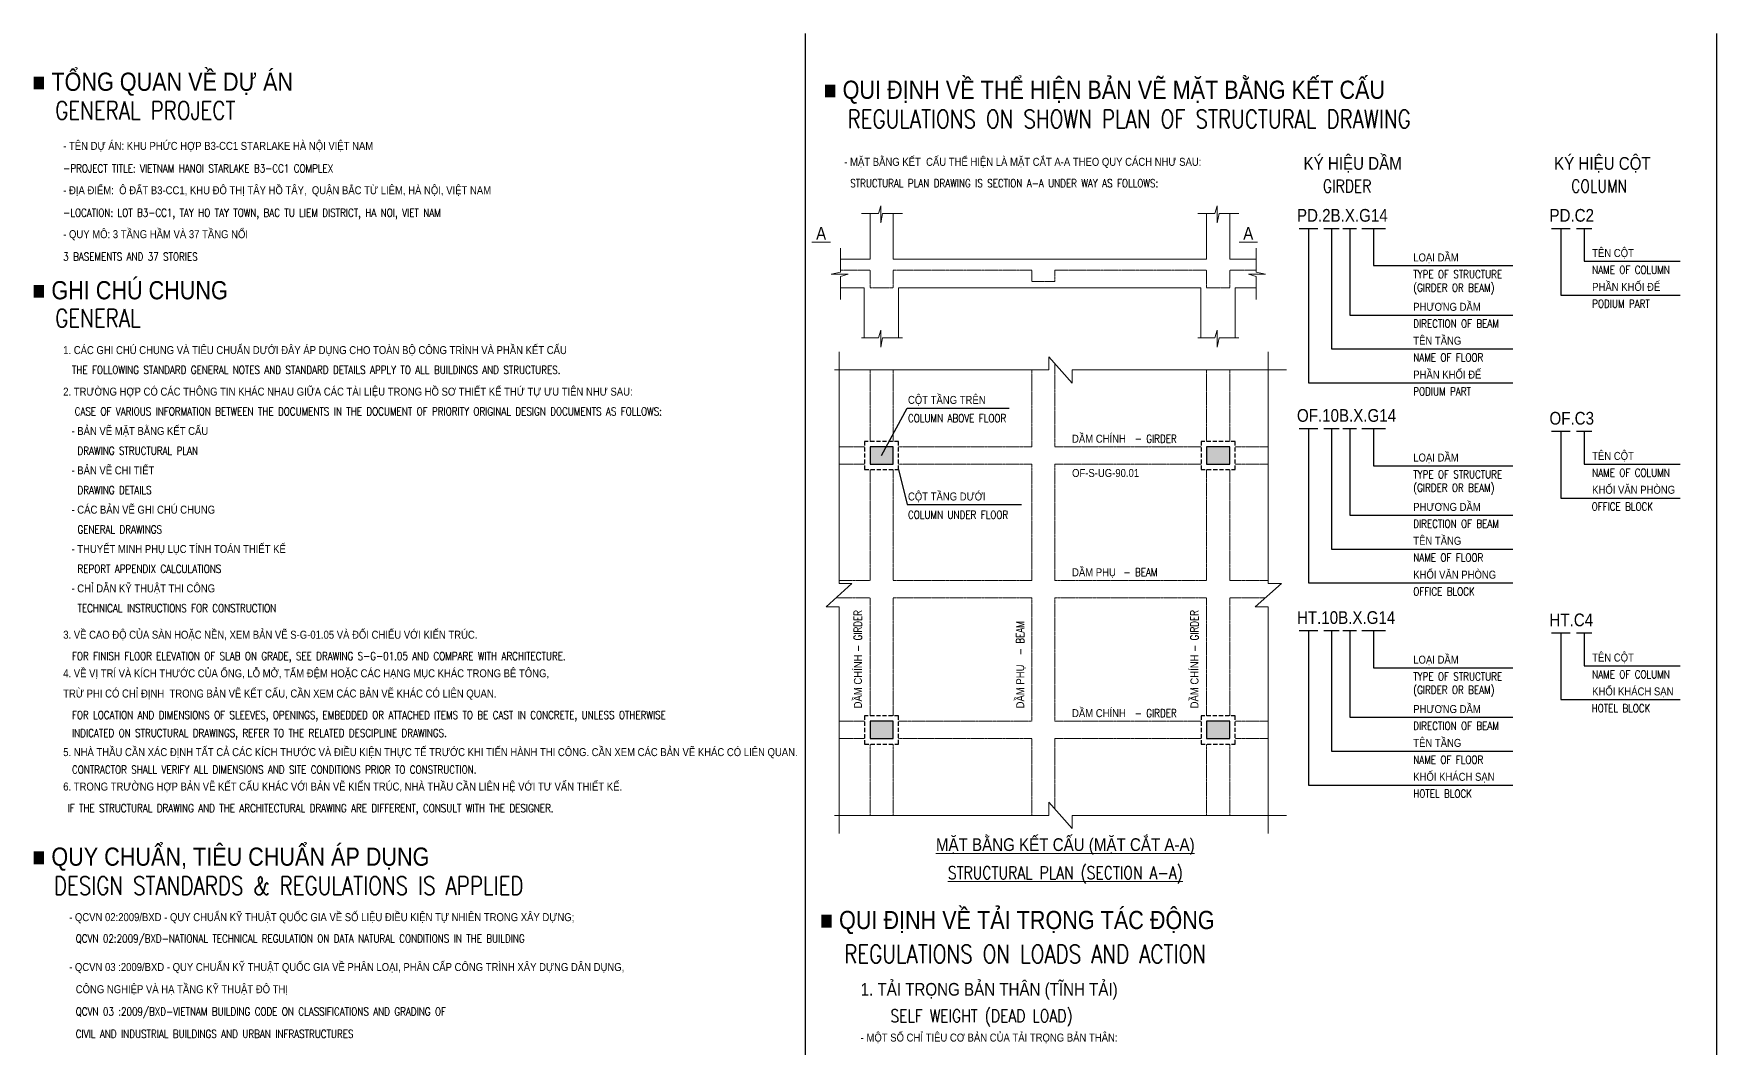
# Model space of a CAD drawing. Header units: millimetres. Extents: x 408913 to 1237273, y -191467 to -86666.
# Drawn here: x 408913 to 455164, y -158224 to -130337 of the extents above; entities that cross this region are included whole.
import ezdxf
from ezdxf.enums import TextEntityAlignment as Align

# ---------------------------------------------------------------- set-up
doc = ezdxf.new("R2010")
doc.units = ezdxf.units.MM
doc.header["$LTSCALE"] = 35
doc.linetypes.add('HIDDEN', pattern=[9.525, 6.35, -3.175])
doc.linetypes.add('HIDDEN2', pattern=[0.1875, 0.125, -0.0625])
for name, color, linetype in [('Concrete', 2, 'Continuous'), ('NDC_S-COLUMN', 4, 'Continuous'), ('STR.Dim_F-CL-B', 8, 'Continuous')]:
    doc.layers.add(name, color=color, linetype=linetype)
for name, color, linetype, lineweight in [('NDC_S_BEAM', 3, 'HIDDEN2', 20), ('NDC_S_BREAK-LINE', 1, 'Continuous', 15), ('NDC_S_CONTINUOUS', 3, 'Continuous', 20), ('NDC_S_DIM', 1, 'Continuous', 9), ('NDC_S_ENG TEXT', 2, 'Continuous', 9), ('NDC_S_HATCH COLUMN AND WALL', 251, 'Continuous', 13), ('NDC_S_LEADER', 1, 'Continuous', 9), ('NDC_S_VN TEXT', 7, 'Continuous', 9)]:
    doc.layers.add(name, color=color, linetype=linetype, lineweight=lineweight)
doc.styles.add('NDC_ARIAL', font='arial.ttf', dxfattribs={"width": 0.85})
doc.styles.add('NDC_ROMANS', font='romans.shx', dxfattribs={"width": 0.8})
doc.dimstyles.new('NDC_1-100', dxfattribs={"dimscale": 100, "dimtxt": 2.2, "dimasz": 1, "dimexe": 1.5, "dimexo": 2, "dimgap": 0.8, "dimtad": 1, "dimdec": 0, "dimdsep": 46, "dimtxsty": 'NDC_ARIAL', "dimblk": 'DIMMARK', "dimcen": 49999.938995, "dimdle": 1.5, "dimclrd": 1, "dimclre": 1, "dimclrt": 3, "dimadec": 0, "dimazin": 0, "dimtfac": 1, "dimtdec": 0, "dimtix": 1, "dimtmove": 2, "dimatfit": 3, "dimfxl": 1, "dimarcsym": 0})

# ---------------------------------------------------------------- blocks, each defined once
blk = doc.blocks.new('DIMMARK')
at = {"layer": 'NDC_S_DIM', "color": 1}
blk.add_line((-1.5, 0), (1, 0), dxfattribs=at)
at = {"layer": 'NDC_S_DIM', "color": 2, "const_width": 0.15}
blk.add_lwpolyline([(-0.5, -0.5), (0.5, 0.5)], dxfattribs=at)

msp = doc.modelspace()

# ---------------------------------------------------------------- hatches: boundary and pattern name
at = {"layer": 'NDC_S_HATCH COLUMN AND WALL', "ltscale": 30}
h = msp.add_hatch(color=256, dxfattribs=at)
h.dxf.hatch_style = 1
h.paths.add_polyline_path([(431903.4, -142168.3), (432536.8, -142168.3), (432536.8, -141693.3), (431903.4, -141693.3)])
h = msp.add_hatch(color=256, dxfattribs=at)
h.dxf.hatch_style = 1
h.paths.add_polyline_path([(441153.7, -142168.3), (441787.1, -142168.3), (441787.1, -141693.3), (441153.7, -141693.3)])
h = msp.add_hatch(color=256, dxfattribs=at)
h.dxf.hatch_style = 1
h.paths.add_polyline_path([(431903.4, -149710.8), (432536.8, -149710.8), (432536.8, -149235.8), (431903.4, -149235.8)])
h = msp.add_hatch(color=256, dxfattribs=at)
h.dxf.hatch_style = 1
h.paths.add_polyline_path([(441153.7, -149710.8), (441787.1, -149710.8), (441787.1, -149235.8), (441153.7, -149235.8)])

# ---------------------------------------------------------------- linework, layer by layer
at = {"layer": 'Concrete'}
for p, q in [((443696.7, -135689.1), (444209, -135689.1)), ((444374.8, -135689.1), (444800.7, -135689.1)), ((444898.2, -135689.1), (445275.7, -135689.1)), ((445419.7, -135689.1), (446066.3, -135689.1)), ((450637.3, -135689.1), (451149.7, -135689.1)), ((451315.5, -135689.1), (451741.3, -135689.1)), ((443696.7, -141188.5), (444209, -141188.5)), ((444374.8, -141188.5), (444800.7, -141188.5)), ((444898.2, -141188.5), (445275.7, -141188.5)), ((445419.7, -141188.5), (446066.3, -141188.5)), ((450637.3, -141265.8), (451149.7, -141265.8)), ((451315.5, -141265.8), (451741.3, -141265.8)), ((443696.7, -146743.9), (444209, -146743.9)), ((444374.8, -146743.9), (444800.7, -146743.9)), ((444898.2, -146743.9), (445275.7, -146743.9)), ((445419.7, -146743.9), (446066.3, -146743.9)), ((450637.3, -146807.5), (451149.7, -146807.5)), ((451315.5, -146807.5), (451741.3, -146807.5))]:
    msp.add_line(p, q, dxfattribs=at)
at = {"layer": 'NDC_S-COLUMN', "linetype": 'HIDDEN', "ltscale": 0.5}
for points in [[(431753.4, -142318.3), (432686.8, -142318.3), (432686.8, -141543.3), (431753.4, -141543.3)], [(441003.7, -142318.3), (441937.1, -142318.3), (441937.1, -141543.3), (441003.7, -141543.3)], [(431753.4, -149860.8), (432686.8, -149860.8), (432686.8, -149085.8), (431753.4, -149085.8)], [(441003.7, -149860.8), (441937.1, -149860.8), (441937.1, -149085.8), (441003.7, -149085.8)]]:
    msp.add_lwpolyline(points, close=True, dxfattribs=at)
at = {"layer": 'NDC_S-COLUMN', "ltscale": 30}
for points in [[(431903.4, -142168.3), (432536.8, -142168.3), (432536.8, -141693.3), (431903.4, -141693.3)], [(441153.7, -142168.3), (441787.1, -142168.3), (441787.1, -141693.3), (441153.7, -141693.3)], [(431903.4, -149710.8), (432536.8, -149710.8), (432536.8, -149235.8), (431903.4, -149235.8)], [(441153.7, -149710.8), (441787.1, -149710.8), (441787.1, -149235.8), (441153.7, -149235.8)]]:
    msp.add_lwpolyline(points, close=True, dxfattribs=at)
at = {"layer": 'NDC_S_BEAM', "ltscale": 2}
for p, q in [((431903.4, -139581), (431903.4, -141543.3)), ((432536.8, -139581), (432536.8, -141543.3)), ((436351.5, -139581), (436351.5, -141693.3)), ((436984.9, -139407.7), (436984.9, -141693.3)), ((441153.7, -139581), (441153.7, -141543.3)), ((441787.1, -139581), (441787.1, -141543.3)), ((431753.4, -141693.3), (431051.6, -141693.3)), ((436351.5, -141693.3), (432686.8, -141693.3)), ((441003.7, -141693.3), (436984.9, -141693.3)), ((442847.3, -141693.3), (441937.1, -141693.3)), ((431753.4, -142168.3), (431051.6, -142168.3)), ((431903.4, -145364), (431903.4, -142318.3)), ((432536.8, -142318.3), (432536.8, -145364)), ((436351.5, -142168.3), (432686.8, -142168.3)), ((436351.5, -142168.3), (436351.5, -145364)), ((436984.9, -142168.3), (436984.9, -145364)), ((441003.7, -142168.3), (436984.9, -142168.3)), ((441153.7, -142318.3), (441153.7, -145364)), ((441787.1, -145364), (441787.1, -142318.3)), ((442847.3, -142168.3), (441937.1, -142168.3)), ((431051.6, -145364), (431903.4, -145364)), ((432536.8, -145364), (436351.5, -145364)), ((441153.7, -145364), (436984.9, -145364)), ((442847.3, -145364), (441787.1, -145364)), ((430972.9, -145839.1), (431903.4, -145839.1)), ((431903.4, -149085.8), (431903.4, -145839.1)), ((432536.8, -145839.1), (436351.5, -145839.1)), ((432536.8, -149085.8), (432536.8, -145839.1)), ((436351.5, -149235.8), (436351.5, -145839.1)), ((441153.7, -145839.1), (436984.9, -145839.1)), ((436984.9, -149235.8), (436984.9, -145839.1)), ((441153.7, -149085.8), (441153.7, -145839.1)), ((442768.6, -145839.1), (441787.1, -145839.1)), ((441787.1, -149085.8), (441787.1, -145839.1)), ((431753.4, -149235.8), (431051.6, -149235.8)), ((432686.8, -149235.8), (436351.5, -149235.8)), ((441003.7, -149235.8), (436984.9, -149235.8)), ((442847.3, -149235.8), (441937.1, -149235.8)), ((431753.4, -149710.8), (431051.6, -149710.8)), ((436351.5, -149710.8), (432686.8, -149710.8)), ((436351.5, -151823), (436351.5, -149710.8)), ((436984.9, -151649.7), (436984.9, -149710.8)), ((441003.7, -149710.8), (436984.9, -149710.8)), ((442847.3, -149710.8), (441937.1, -149710.8)), ((431903.4, -151823), (431903.4, -149860.8)), ((432536.8, -151823), (432536.8, -149860.8)), ((441153.7, -151823), (441153.7, -149860.8)), ((441787.1, -151823), (441787.1, -149860.8))]:
    msp.add_line(p, q, dxfattribs=at)
msp.add_lwpolyline([(431089.4, -136833.1), (431903.4, -136833.1), (431903.4, -137327.4), (432536.8, -137327.4), (432536.8, -136833.1), (436351.5, -136833.1), (436351.5, -137150.9), (436984.9, -137150.9), (436984.9, -136833.1), (441153.7, -136833.1), (441153.7, -137327.4), (441787.1, -137327.4), (441787.1, -136833.1), (442518.5, -136833.1)], dxfattribs=at)
at = {"layer": 'NDC_S_BREAK-LINE', "ltscale": 30}
for points in [[(431664.8, -135279.8), (432132.2, -135279.8), (432194.4, -135066.3), (432194.4, -135537.2), (432248.4, -135279.8), (432789.8, -135279.8)], [(440915.2, -135279.8), (441382.5, -135279.8), (441444.7, -135066.3), (441444.7, -135537.2), (441498.7, -135279.8), (442040.1, -135279.8)], [(431089.4, -137644.5), (431089.4, -137010.7), (431303, -136948.5), (430832, -136948.5), (431089.4, -136894.5), (431089.4, -136231)], [(442518.5, -137644.5), (442518.5, -137010.7), (442304.9, -136948.5), (442775.9, -136948.5), (442518.5, -136894.5), (442518.5, -136231)], [(431664.8, -138698.4), (432132.2, -138698.4), (432194.4, -138484.9), (432194.4, -138955.8), (432248.4, -138698.4), (432789.8, -138698.4)], [(440915.2, -138698.4), (441382.5, -138698.4), (441444.7, -138484.9), (441444.7, -138955.8), (441498.7, -138698.4), (442040.1, -138698.4)], [(431051.6, -152323), (431051.6, -146089.1), (430691.6, -146089.1), (431401.2, -145449.1), (431051.6, -145449.1), (431051.6, -139081)], [(442847.3, -152323), (442847.3, -146089.1), (442487.3, -146089.1), (443207.3, -145449.1), (442847.3, -145449.1), (442847.3, -139081)], [(430922.4, -139581), (436819.1, -139581), (436819.1, -139221), (437459.1, -139941), (437459.1, -139581), (443347.3, -139581)], [(430922.4, -151823), (436819.1, -151823), (436819.1, -151463), (437459.1, -152183), (437459.1, -151823), (443347.3, -151823)]]:
    msp.add_lwpolyline(points, dxfattribs=at)
at = {"layer": 'NDC_S_CONTINUOUS'}
for p, q in [((431903.4, -135279.8), (431903.4, -136535.6)), ((432536.8, -135279.8), (432536.8, -136535.6)), ((441153.7, -135279.8), (441153.7, -136535.6)), ((441787.1, -135279.8), (441787.1, -136535.6)), ((431089.4, -136535.6), (431903.4, -136535.6)), ((441153.7, -136535.6), (432536.8, -136535.6)), ((442518.5, -136535.6), (441787.1, -136535.6)), ((431086.3, -137327.4), (431743.9, -137327.4)), ((431743.9, -137327.4), (431743.9, -138698.4)), ((440994.2, -137327.4), (432686.8, -137327.4)), ((432686.8, -137327.4), (432686.8, -138698.4)), ((440994.2, -137327.4), (440994.2, -138698.4)), ((442521.6, -137327.4), (441937.1, -137327.4)), ((441937.1, -137327.4), (441937.1, -138698.4))]:
    msp.add_line(p, q, dxfattribs=at)
at = {"layer": 'STR.Dim_F-CL-B'}
for p, q in [((430120.2, -130337.2), (430120.2, -186337.2)), ((455163.8, -130337.2), (455163.8, -186337.2)), ((443952.8, -135689.1), (443952.8, -139932.5)), ((444587.7, -135689.1), (444587.7, -139001.4)), ((445088, -135689.1), (445088, -138070.2)), ((445743, -135689.1), (445743, -136713.4)), ((450893.5, -135689.1), (450893.5, -137522.4)), ((451528.4, -135689.1), (451528.4, -136591.2)), ((445743, -136713.4), (449573.8, -136713.4)), ((451528.4, -136591.2), (454171.4, -136591.2)), ((450893.5, -137522.4), (454171.4, -137522.4)), ((445088, -138070.2), (449573.8, -138070.2)), ((444587.7, -139001.4), (449573.8, -139001.4)), ((443952.8, -139932.5), (449573.8, -139932.5)), ((443952.8, -141188.5), (443952.8, -145431.9)), ((444587.7, -141188.5), (444587.7, -144500.8)), ((445088, -141188.5), (445088, -143569.6)), ((445743, -141188.5), (445743, -142212.8)), ((450893.5, -141265.8), (450893.5, -143099.1)), ((451528.4, -141265.8), (451528.4, -142167.9)), ((445743, -142212.8), (449573.8, -142212.8)), ((451528.4, -142167.9), (454171.4, -142167.9)), ((450893.5, -143099.1), (454171.4, -143099.1)), ((445088, -143569.6), (449573.8, -143569.6)), ((444587.7, -144500.8), (449573.8, -144500.8)), ((443952.8, -145431.9), (449573.8, -145431.9)), ((443952.8, -146743.9), (443952.8, -150987.3)), ((444587.7, -146743.9), (444587.7, -150056.1)), ((445088, -146743.9), (445088, -149125)), ((445743, -146743.9), (445743, -147768.1)), ((450893.5, -146807.5), (450893.5, -148640.7)), ((451528.4, -146807.5), (451528.4, -147709.6)), ((445743, -147768.1), (449573.8, -147768.1)), ((451528.4, -147709.6), (454171.4, -147709.6)), ((450893.5, -148640.7), (454171.4, -148640.7)), ((445088, -149125), (449573.8, -149125)), ((444587.7, -150056.1), (449573.8, -150056.1)), ((443952.8, -150987.3), (449573.8, -150987.3))]:
    msp.add_line(p, q, dxfattribs=at)

# ---------------------------------------------------------------- texts
at = {"layer": 'NDC_S_ENG TEXT', "ltscale": 30, "style": 'NDC_ROMANS', "width": 0.8}
for s, height, p in [('GENERAL PROJECT', 500, (409504.2, -132697.9)), ('REGULATIONS ON SHOWN PLAN OF STRUCTURAL DRAWING', 500, (431283, -132934.4)), ('-PROJECT TITLE: VIETNAM HANOI STARLAKE B3-CC1 COMPLEX', 220, (409724.8, -134150.2)), ('STRUCTURAL PLAN DRAWING IS SECTION A-A UNDER WAY AS FOLLOWS:', 220, (431358.5, -134558.9)), ('GIRDER', 350, (444348.9, -134701.5)), ('COLUMN', 350, (451173.8, -134701.5)), ('-LOCATION: LOT B3-CC1, TAY HO TAY TOWN, BAC TU LIEM DISTRICT, HA NOI, VIET NAM', 220, (409724.8, -135369.4)), ('3 BASEMENTS AND 37 STORIES', 220, (409724.8, -136576.2)), ('TYPE OF STRUCTURE', 220, (446833, -137060.2)), ('NAME OF COLUMN', 220, (451750.5, -136938)), ('(GIRDER OR BEAM)', 220, (446833, -137428.6)), ('PODIUM PART', 220, (451750.5, -137869.2)), ('GENERAL', 500, (409504.2, -138407.2)), ('DIRECTION OF BEAM', 220, (446833, -138417)), ('NAME OF FLOOR', 220, (446833, -139348.2)), ('  THE FOLLOWING STANDARD GENERAL NOTES AND STANDARD DETAILS APPLY TO ALL BUILDINGS AND STRUCTURES.', 220, (409724.8, -139687.6)), ('PODIUM PART', 220, (446833, -140279.4)), ('CASE OF VARIOUS INFORMATION BETWEEN THE DOCUMENTS IN THE DOCUMENT OF PRIORITY ORIGINAL DESIGN DOCUMENTS AS FOLLOWS:', 220, (410039.8, -140829.5)), ('DRAWING STRUCTURAL PLAN', 220, (410118.4, -141910.9)), ('TYPE OF STRUCTURE', 220, (446833, -142559.6)), ('NAME OF COLUMN', 220, (451750.5, -142514.7)), ('DRAWING DETAILS', 220, (410118.4, -142992.4)), ('(GIRDER OR BEAM)', 220, (446833, -142927.9)), ('OFFICE BLOCK', 220, (451736.6, -143445.9)), ('DIRECTION OF BEAM', 220, (446833, -143916.4)), ('GENERAL DRAWINGS', 220, (410118.4, -144073.8)), ('NAME OF FLOOR', 220, (446833, -144847.6)), ('REPORT APPENDIX CALCULATIONS', 220, (410118.4, -145155.3)), ('OFFICE BLOCK', 220, (446833, -145778.8)), ('TECHNICAL INSTRUCTIONS FOR CONSTRUCTION', 220, (410118.4, -146236.7)), ('  FOR FINISH FLOOR ELEVATION OF SLAB ON GRADE, SEE DRAWING S-G-01.05 AND COMPARE WITH ARCHITECTURE.', 220, (409724.8, -147553.8)), ('TYPE OF STRUCTURE', 220, (446833, -148115)), ('NAME OF COLUMN', 220, (451750.5, -148056.4)), ('(GIRDER OR BEAM)', 220, (446833, -148483.3)), ('HOTEL BLOCK', 220, (451736.6, -148987.6)), ('  FOR LOCATION AND DIMENSIONS OF SLEEVES, OPENINGS, EMBEDDED OR ATTACHED ITEMS TO BE CAST IN CONCRETE, UNLESS OTHERWISE ', 220, (409724.8, -149173.3)), ('DIRECTION OF BEAM', 220, (446833, -149471.8)), ('  INDICATED ON STRUCTURAL DRAWINGS, REFER TO THE RELATED DESCIPLINE DRAWINGS.', 220, (409724.8, -149668.9)), ('NAME OF FLOOR', 220, (446833, -150402.9)), ('  CONTRACTOR SHALL VERIFY ALL DIMENSIONS AND SITE CONDITIONS PRIOR TO CONSTRUCTION.', 220, (409724.8, -150674.9)), ('HOTEL BLOCK', 220, (446833, -151334.1)), (' IF THE STRUCTURAL DRAWING AND THE ARCHITECTURAL DRAWING ARE DIFFERENT, CONSULT WITH THE DESIGNER.', 220, (409724.8, -151733.4)), ('DESIGN STANDARDS & REGULATIONS IS APPLIED', 500, (409468, -154006)), ('QCVN 02:2009/BXD-NATIONAL TECHNICAL REGULATION ON DATA NATURAL CONDITIONS IN THE BUILDING', 220, (410069.5, -155317.7)), ('REGULATIONS ON LOADS AND ACTION', 500, (431192, -155881.2)), ('QCVN 03 :2009/BXD-VIETNAM BUILDING CODE ON CLASSIFICATIONS AND GRADING OF', 220, (410069.5, -157323.8)), ('SELF WEIGHT (DEAD LOAD)', 350, (432462.9, -157506.9)), ('CIVIL AND INDUSTRIAL BUILDINGS AND URBAN INFRASTRUCTURES', 220, (410069.5, -157938.9))]:
    msp.add_text(s, height=height, dxfattribs=at).set_placement(p)
at = {"layer": 'NDC_S_ENG TEXT', "style": 'NDC_ROMANS', "width": 0.8}
for s, p in [('COLUMN ABOVE FLOOR', (432944.9, -141016.4)), ('- GIRDER', (439177, -141579.6)), ('COLUMN UNDER FLOOR', (432944.9, -143669.9)), ('- BEAM', (438867, -145250.4)), ('- GIRDER', (439177, -149122.1))]:
    msp.add_text(s, height=220, dxfattribs=at).set_placement(p)
for s, p in [('- GIRDER', (431678.9, -147331.9)), ('- BEAM', (436140, -147420.9)), ('- GIRDER', (440929.2, -147331.9))]:
    msp.add_text(s, height=220, rotation=90, dxfattribs=at).set_placement(p)
at = {"layer": 'NDC_S_ENG TEXT', "ltscale": 30, "style": 'NDC_ROMANS', "width": 0.8}
msp.add_text('%%USTRUCTURAL PLAN (SECTION A-A)', height=350, dxfattribs=at).set_placement((437268.3, -153573.5), align=Align.CENTER)
at = {"layer": 'NDC_S_VN TEXT', "style": 'NDC_ARIAL', "width": 0.85}
for s, height, p in [('■ TỔNG QUAN VỀ DỰ ÁN', 500, (408876.9, -131908.2)), ('■ QUI ĐỊNH VỀ THỂ HIỆN BẢN VẼ MẶT BẰNG KẾT CẤU', 500, (430624.9, -132129)), ('%%U A ', 350, (430302.8, -136001.5)), ('%%U A ', 350, (442043.8, -136001.5)), ('■ GHI CHÚ CHUNG', 500, (408876.9, -137638.8)), ('1. CÁC GHI CHÚ CHUNG VÀ TIÊU CHUẨN DƯỚI ĐÂY ÁP DỤNG CHO TOÀN BỘ CÔNG TRÌNH VÀ PHẦN KẾT CẤU', 220, (409724.8, -139143.7)), ('2. TRƯỜNG HỢP CÓ CÁC THÔNG TIN KHÁC NHAU GIỮA CÁC TÀI LIỆU TRONG HỒ SƠ THIẾT KẾ THỨ TỰ ƯU TIÊN NHƯ SAU:', 220, (409724.8, -140285.6)), ('CỘT TẦNG TRÊN', 220, (432944.9, -140513.4)), ('- BẢN VẼ MẶT BẰNG KẾT CẤU', 220, (409951.6, -141367)), ('DẦM CHÍNH', 220, (437454, -141579.6)), ('- BẢN VẼ CHI TIẾT', 220, (409951.6, -142448.5)), ('OF-S-UG-90.01', 220, (437454, -142521.8)), ('CỘT TẦNG DƯỚI', 220, (432944.9, -143166.9)), ('- CÁC BẢN VẼ GHI CHÚ CHUNG', 220, (409951.6, -143529.9)), ('- THUYẾT MINH PHỤ LỤC TÍNH TOÁN THIẾT KẾ', 220, (409951.6, -144611.4)), ('DẦM PHỤ', 220, (437454, -145250.4)), ('- CHỈ DẪN KỸ THUẬT THI CÔNG', 220, (409951.6, -145692.8)), ('3. VỀ CAO ĐỘ CỦA SÀN HOẶC NỀN, XEM BẢN VẼ S-G-01.05 VÀ ĐỐI CHIẾU VỚI KIẾN TRÚC.', 220, (409724.8, -146966.5)), ('4. VỀ VỊ TRÍ VÀ KÍCH THƯỚC CỦA ỐNG, LỖ MỞ, TẤM ĐỆM HOẶC CÁC HẠNG MỤC KHÁC TRONG BÊ TÔNG, ', 220, (409724.8, -148027.3)), ('TRỪ PHI CÓ CHỈ ĐỊNH  TRONG BẢN VẼ KẾT CẤU, CẦN XEM CÁC BẢN VẼ KHÁC CÓ LIÊN QUAN.', 220, (409724.8, -148582.4)), ('DẦM CHÍNH', 220, (437454, -149122.1)), ('5. NHÀ THẦU CẦN XÁC ĐỊNH TẤT CẢ CÁC KÍCH THƯỚC VÀ ĐIỀU KIỆN THỰC TẾ TRƯỚC KHI TIẾN HÀNH THI CÔNG. CẦN XEM CÁC BẢN VẼ KHÁC CÓ LIÊN QUAN.', 220, (409724.8, -150192.9)), ('6. TRONG TRƯỜNG HỢP BẢN VẼ KẾT CẤU KHÁC VỚI BẢN VẼ KIẾN TRÚC, NHÀ THẦU CẦN LIÊN HỆ VỚI TƯ VẤN THIẾT KẾ. ', 220, (409724.8, -151139.8)), ('■ QUY CHUẨN, TIÊU CHUẨN ÁP DỤNG', 500, (408876.9, -153206)), ('■ QUI ĐỊNH VỀ TẢI TRỌNG TÁC ĐỘNG', 500, (430526.6, -154946.7))]:
    msp.add_text(s, height=height, dxfattribs=at).set_placement(p)
at = {"layer": 'NDC_S_VN TEXT', "ltscale": 30, "style": 'NDC_ARIAL', "width": 0.85}
for s, height, p in [('- TÊN DỰ ÁN: KHU PHỨC HỢP B3-CC1 STARLAKE HÀ NỘI VIỆT NAM ', 220, (409724.8, -133532)), ('KÝ HIỆU DẦM', 350, (443816.8, -134078.4)), ('KÝ HIỆU CỘT', 350, (450704.2, -134078.4)), ('- MẶT BẰNG KẾT  CẤU THỂ HIỆN LÀ MẶT CẮT A-A THEO QUY CÁCH NHƯ SAU:', 220, (431192.6, -133969.9)), ('- ĐỊA ĐIỂM:  Ô ĐẤT B3-CC1, KHU ĐÔ THỊ TÂY HỒ TÂY,  QUẬN BẮC TỪ LIÊM, HÀ NỘI, VIỆT NAM', 220, (409724.8, -134751.2)), ('PD.2B.X.G14', 350, (443636.2, -135505.5)), ('PD.C2', 350, (450576.9, -135505.5)), ('- QUY MÔ: 3 TẦNG HẦM VÀ 37 TẦNG NỔI ', 220, (409724.8, -135958)), ('LOẠI DẦM', 220, (446833, -136597.6)), ('TÊN CỘT', 220, (451750.5, -136475.4)), ('PHẦN KHỐI ĐẾ', 220, (451750.5, -137406.6)), ('PHƯƠNG DẦM', 220, (446833, -137954.4)), ('TÊN TẦNG', 220, (446833, -138885.6)), ('PHẦN KHỐI ĐẾ', 220, (446833, -139816.8)), ('OF.10B.X.G14', 350, (443636.2, -141004.9)), ('OF.C3', 350, (450576.9, -141082.2)), ('LOẠI DẦM', 220, (446833, -142097)), ('TÊN CỘT', 220, (451750.5, -142052.1)), ('KHỐI VĂN PHÒNG', 220, (451750.5, -142983.3)), ('PHƯƠNG DẦM', 220, (446833, -143453.8)), ('TÊN TẦNG', 220, (446833, -144385)), ('KHỐI VĂN PHÒNG', 220, (446833, -145316.1)), ('HT.10B.X.G14', 350, (443636.2, -146560.2)), ('HT.C4', 350, (450576.9, -146623.8)), ('LOẠI DẦM', 220, (446833, -147652.3)), ('TÊN CỘT', 220, (451750.5, -147593.8)), ('KHỐI KHÁCH SẠN', 220, (451750.5, -148525)), ('PHƯƠNG DẦM', 220, (446833, -149009.2)), ('TÊN TẦNG', 220, (446833, -149940.3)), ('KHỐI KHÁCH SẠN', 220, (446833, -150871.5)), ('- QCVN 02:2009/BXD - QUY CHUẨN KỸ THUẬT QUỐC GIA VỀ SỐ LIỆU ĐIỀU KIỆN TỰ NHIÊN TRONG XÂY DỰNG;', 220, (409887.4, -154728.7)), ('- QCVN 03 :2009/BXD - QUY CHUẨN KỸ THUẬT QUỐC GIA VỀ PHÂN LOẠI, PHÂN CẤP CÔNG TRÌNH XÂY DỰNG DÂN DỤNG, ', 220, (409887.4, -156099.7)), ('1. TẢI TRỌNG BẢN THÂN (TĨNH TẢI)', 350, (431644.7, -156777.6)), ('CÔNG NGHIỆP VÀ HẠ TẦNG KỸ THUẬT ĐÔ THỊ', 220, (410069.5, -156708.7)), ('- MỘT SỐ CHỈ TIÊU CƠ BẢN CỦA TẢI TRỌNG BẢN THÂN:', 220, (431644.7, -158038.8))]:
    msp.add_text(s, height=height, dxfattribs=at).set_placement(p)
at = {"layer": 'NDC_S_VN TEXT', "style": 'NDC_ARIAL', "width": 0.85}
for s, p in [('DẦM CHÍNH', (431678.9, -148880.9)), ('DẦM CHÍNH', (440929.2, -148880.9)), ('DẦM PHỤ', (436140, -148880.9))]:
    msp.add_text(s, height=220, rotation=90, dxfattribs=at).set_placement(p)
at = {"layer": 'NDC_S_VN TEXT', "ltscale": 30, "style": 'NDC_ARIAL', "width": 0.85}
msp.add_text('%%UMẶT BẰNG KẾT CẤU (MẶT CẮT A-A)', height=350, dxfattribs=at).set_placement((437268.3, -152800.5), align=Align.CENTER)

# ---------------------------------------------------------------- leaders
at = {"layer": 'NDC_S_LEADER', "ltscale": 30}
for points in [[(432220.1, -141930.8), (432926, -140627), (435728.4, -140627)], [(432686.8, -142318.3), (432926, -143280.5), (436067.2, -143280.5)]]:
    msp.add_leader(points, dimstyle='NDC_1-100', override={"dimgap": 0.8, "dimtad": 0, "dimfxl": 7, "dimfxlon": 1, "dimarcsym": 1}, dxfattribs=at)

doc.saveas('drawing.dxf')
